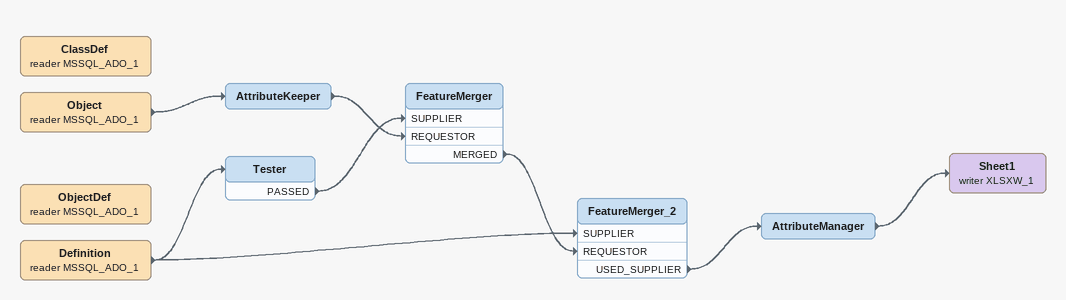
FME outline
ClassDef (reader MSSQL_ADO_1)
Object (reader MSSQL_ADO_1)
    -> AttributeKeeper
AttributeKeeper
    -> FeatureMerger [REQUESTOR]
ObjectDef (reader MSSQL_ADO_1)
Definition (reader MSSQL_ADO_1)
    -> Tester
    -> FeatureMerger_2 [SUPPLIER]
Tester
    PASSED -> FeatureMerger [SUPPLIER]
FeatureMerger
    MERGED -> FeatureMerger_2 [REQUESTOR]
FeatureMerger_2
    USED_SUPPLIER -> AttributeManager
AttributeManager
    -> Sheet1 (writer XLSXW_1)
Sheet1 (writer XLSXW_1)
